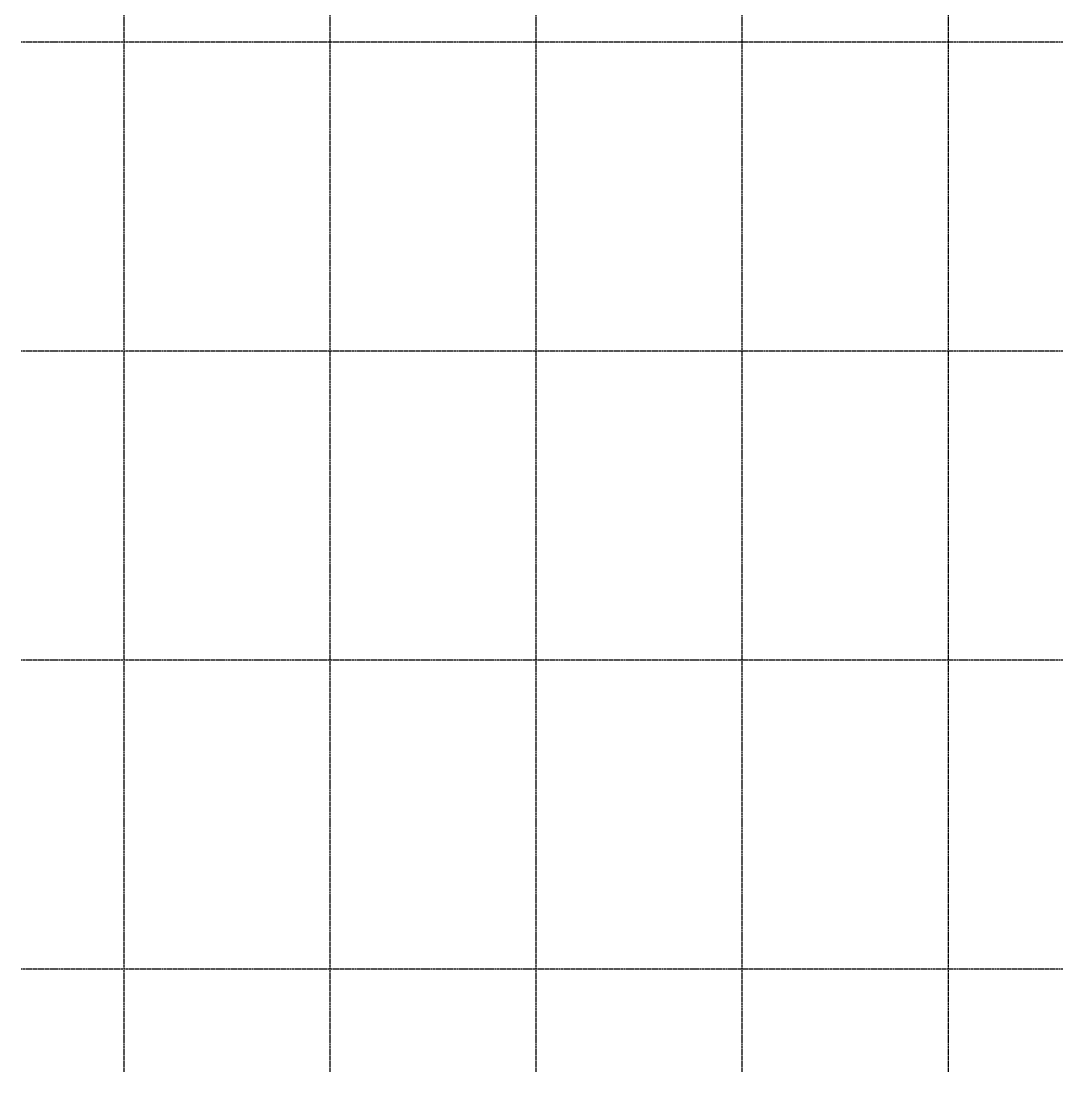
# Model space of a CAD drawing. Header units: inches. Extents: x 0 to 2968, y 0 to 1757.
# Drawn here: x 2205.9 to 2447.2, y 1134.7 to 1379.6 of the extents above; entities that cross this region are included whole.
import ezdxf

# ---------------------------------------------------------------- set-up
doc = ezdxf.new("R2010")
doc.units = ezdxf.units.IN
doc.linetypes.add('CENTER2', pattern=[28.575, 19.05, -3.175, 3.175, -3.175])
doc.layers.add('A-GRID', color=9, linetype='CENTER2')

# ---------------------------------------------------------------- blocks, each defined once
blk = doc.blocks.new('GRID-01')
at = {"color": 0, "ltscale": 0.02}
for points in [[(-432, -480), (-432, 0)], [(-384, -480), (-384, 0)], [(-336, -480), (-336, 0)], [(-288, -480), (-288, 0)], [(-240, -480), (-240, 0)], [(-456, -240), (24, -240)], [(-456, -312), (24, -312)], [(-456, -384), (24, -384)], [(-456, -456), (24, -456)]]:
    blk.add_lwpolyline(points, dxfattribs=at)

msp = doc.modelspace()

# ---------------------------------------------------------------- block references
at = {"layer": 'A-GRID'}
msp.add_blockref('GRID-01', (2661.92, 1614.75), dxfattribs=at)

doc.saveas('drawing.dxf')
